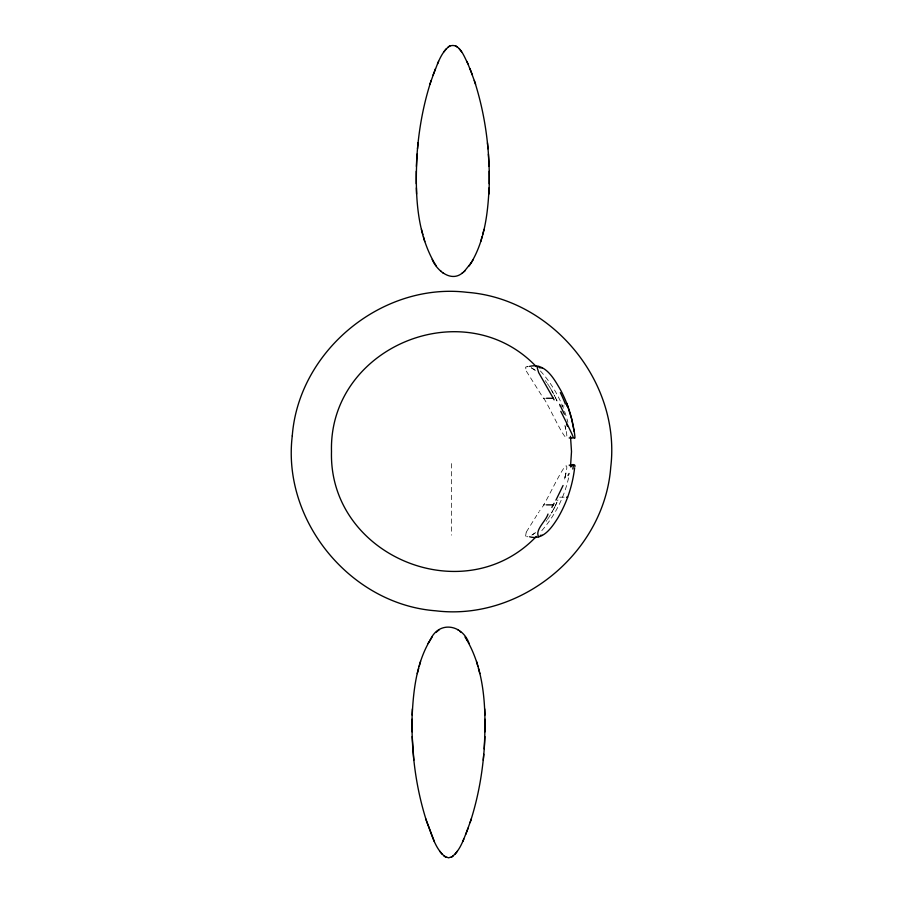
<?xml version="1.0" encoding="UTF-8"?>
<svg xmlns="http://www.w3.org/2000/svg" width="903" height="903" viewBox="0 0 903 903"><rect width="100%" height="100%" fill="white"/><g stroke="black" fill="none" stroke-linecap="round" stroke-linejoin="round"><path stroke-width="0.68" stroke-dasharray="4.51 3.39" d="M565.007 477.394C574.308 439.558 544.961 506.594 540.547 509.484M565.56 474.628L564.499 479.764M565.842 473.093L564.928 477.789M568.585 477.868C564.082 497.993 554.284 516.9 540.423 532.172M557.998 499.867L557.569 500.872M526.223 532.239L525.591 536.032L528.3 536.585M556.914 502.361L556.474 503.355M526.336 532.014L536.754 515.32M555.142 506.233L556.835 502.587M556.022 504.337L555.334 505.782M554.149 508.163L554.86 506.741M553.426 509.563L554.645 507.193M553.663 509.1L550.796 514.259M551.677 512.735L552.659 510.985M550.503 514.755L548.674 517.667M540.017 510.319L539.475 511.166M538.933 511.99L538.391 512.825M548.369 518.13L547.432 519.518M546.8 520.421L546.168 521.302M531.844 535.073L536.28 532.115L535.298 532.883M534.971 533.131L532.443 534.768M526.923 536.766L527.905 536.687M528.3 366.562L525.591 367.126L526.223 370.907M526.336 371.144L543.437 398.279L545.288 398.279M559.623 405.978L565.504 405.978M559.623 497.181L565.504 497.181M543.437 504.867L545.288 504.867M526.923 366.381L527.905 366.471M531.551 367.939L536.28 371.043L535.298 370.264M531.269 367.803L534.971 370.027M540.423 370.986C553.618 385.525 563.145 403.359 567.908 422.412M545.198 380.558L545.841 381.416M546.168 381.845L546.8 382.725M547.432 383.628L548.369 385.017M548.674 385.491L550.503 388.403M550.796 388.9L554.86 396.406M543.437 398.279C546.338 399.126 573.766 462.257 565.176 426.555M551.936 390.864L552.929 392.67M553.178 393.132L553.663 394.058M554.149 394.983L554.623 395.932M555.334 397.365L555.796 398.336M555.142 396.914L557.399 401.779M556.474 399.803L556.914 400.785M564.928 425.369L565.842 430.054M565.346 427.322L565.56 428.53M451.5 463.578L451.5 535.163"/><path stroke-width="1.35" d="M416.26 171.209L416.26 183.738M416.396 166.434C417.491 137.324 422.107 108.191 431.194 80.457M412.061 719.262L412.061 731.791M412.208 715.142C413.416 689.52 416.701 662.599 430.099 640.204M471.185 262.796C484.595 240.401 487.868 213.48 489.076 187.858M489.223 183.738L489.223 171.209M484.888 736.555C483.794 765.676 479.177 794.809 470.102 822.543M485.035 731.791L485.035 719.262M412.378 708.923C410.594 747.221 415.154 786.016 426.995 822.543C431.769 834.101 434.783 848.278 444.919 856.586M488.907 194.077C490.701 155.779 486.13 116.984 474.289 80.457M417.096 154.074C415.132 190.499 415.662 230.22 434.287 262.796M417.502 148.803L418.021 142.798M483.274 760.191L483.782 754.197M484.189 748.926C486.164 712.501 485.622 672.78 466.998 640.204M574.601 468.025C572.513 485.758 566.7 503.095 557.569 518.446C551.564 527.849 542.929 540.649 529.576 536.766M570.493 466.851L571.509 451.579L570.493 436.307M480.735 241.552L482.067 236.642M482.608 234.645L484.031 229.396M419.218 666.358L420.55 661.447M417.265 673.604L418.687 668.355M433.056 75.039C437.334 65.242 440.292 53.3 449.107 46.414M468.228 827.961C463.961 837.758 460.993 849.7 452.177 856.586M429.884 84.261L435.494 68.696M471.4 818.739L465.801 834.304M437.503 63.91L438.576 61.393M462.72 841.607L463.792 839.09M553.042 505.285L554.081 503.298M552.58 506.12L551.868 507.384M547.997 514.067C546.202 520.771 534.553 530.117 538.628 536.766M464.131 271.566L471.061 262.976M430.223 640.024C438.813 620.384 462.471 624.424 469.108 643.546M469.176 265.956L473.307 259.454M427.988 643.546L432.108 637.044M446.195 48.875L443.836 51.889M455.089 854.125L457.449 851.111M536.359 536.427C464.232 612.347 328.579 556.022 331.491 451.579C328.579 347.124 464.232 290.8 536.359 366.72M439.298 629.662L436.33 632.123M432.176 259.454C436.792 270.561 451.24 282.741 462.652 272.774M461.986 273.338L464.955 270.877M449.322 46.29C459.39 41.752 464.492 57.465 467.98 63.91M444.039 856.033L448.554 857.85L451.974 856.71M448.227 46.967L449.987 45.861M451.308 857.139L453.058 856.033M529.576 366.381C545.502 362.385 554.273 379.26 560.808 390.412A128 128 0 0 1 574.173 431.521L571.565 418.732L567.581 405.786M539.599 367.803L542.376 367.803M546.518 398.279L553.279 398.279L554.081 399.848M566.576 405.978L567.648 405.978M569.15 437.978L574.534 437.978M569.15 465.18L574.534 465.18M566.576 497.181L567.648 497.181M546.518 504.867L553.279 504.867M540.287 535.344L542.376 535.344M538.865 366.392L537.262 367.826L538.651 372.555L553.279 398.279M456.365 46.414L457.245 46.967M455.496 45.861L456.162 46.29M445.134 856.71L445.8 857.139M440.517 270.877L441.353 271.566M459.943 631.434L460.767 632.123M442.82 272.774L443.497 273.338M457.798 629.662L458.464 630.226M461.636 51.889L459.288 48.875M439.648 851.111L442.007 854.125M434.411 262.976L436.296 265.956M464.989 637.044L466.874 640.024M567.558 426.351L566.52 424.308M469.989 68.696L475.599 84.261M466.907 61.393L472.416 75.039M434.377 841.607L425.697 818.739M566.52 402.986L566.881 403.912M567.016 404.284L567.434 405.413M421.453 229.396L422.875 234.645M423.405 236.642L424.737 241.552M476.547 661.447L477.879 666.358M478.409 668.355L479.832 673.604M487.462 142.798L487.97 148.803M488.388 154.074L489.076 166.434M413.822 760.191L412.208 736.555M484.719 708.923L484.888 715.142M416.396 187.858L416.576 194.077M574.5 465.372A14.064 1.038 -79.1 0 1 574.884 466.795M571.181 466.772A49.755 3.127 -68.9 0 1 572.773 469.041M568.055 475.475A49.405 1.208 -64.3 0 1 569.071 473.499M563.054 485.509A47.08 0.655 -63.8 0 1 555.932 500.16M560.797 411.328A47.08 1.038 62.6 0 1 573.123 436.996M564.431 414.195A49.744 1.321 64.5 0 1 559.634 404.409M574.297 431.927A14.922 0.993 78.3 0 1 574.624 438.045M560.334 392.613A44.619 12.473 70.8 0 1 565.402 404.115M292.267 435.889C281.917 520.805 350.522 604.4 435.822 610.812C520.726 621.162 604.321 552.557 610.733 467.257C621.083 382.353 552.478 298.758 467.178 292.335C382.274 281.996 298.679 350.601 292.267 435.889"/></g></svg>
